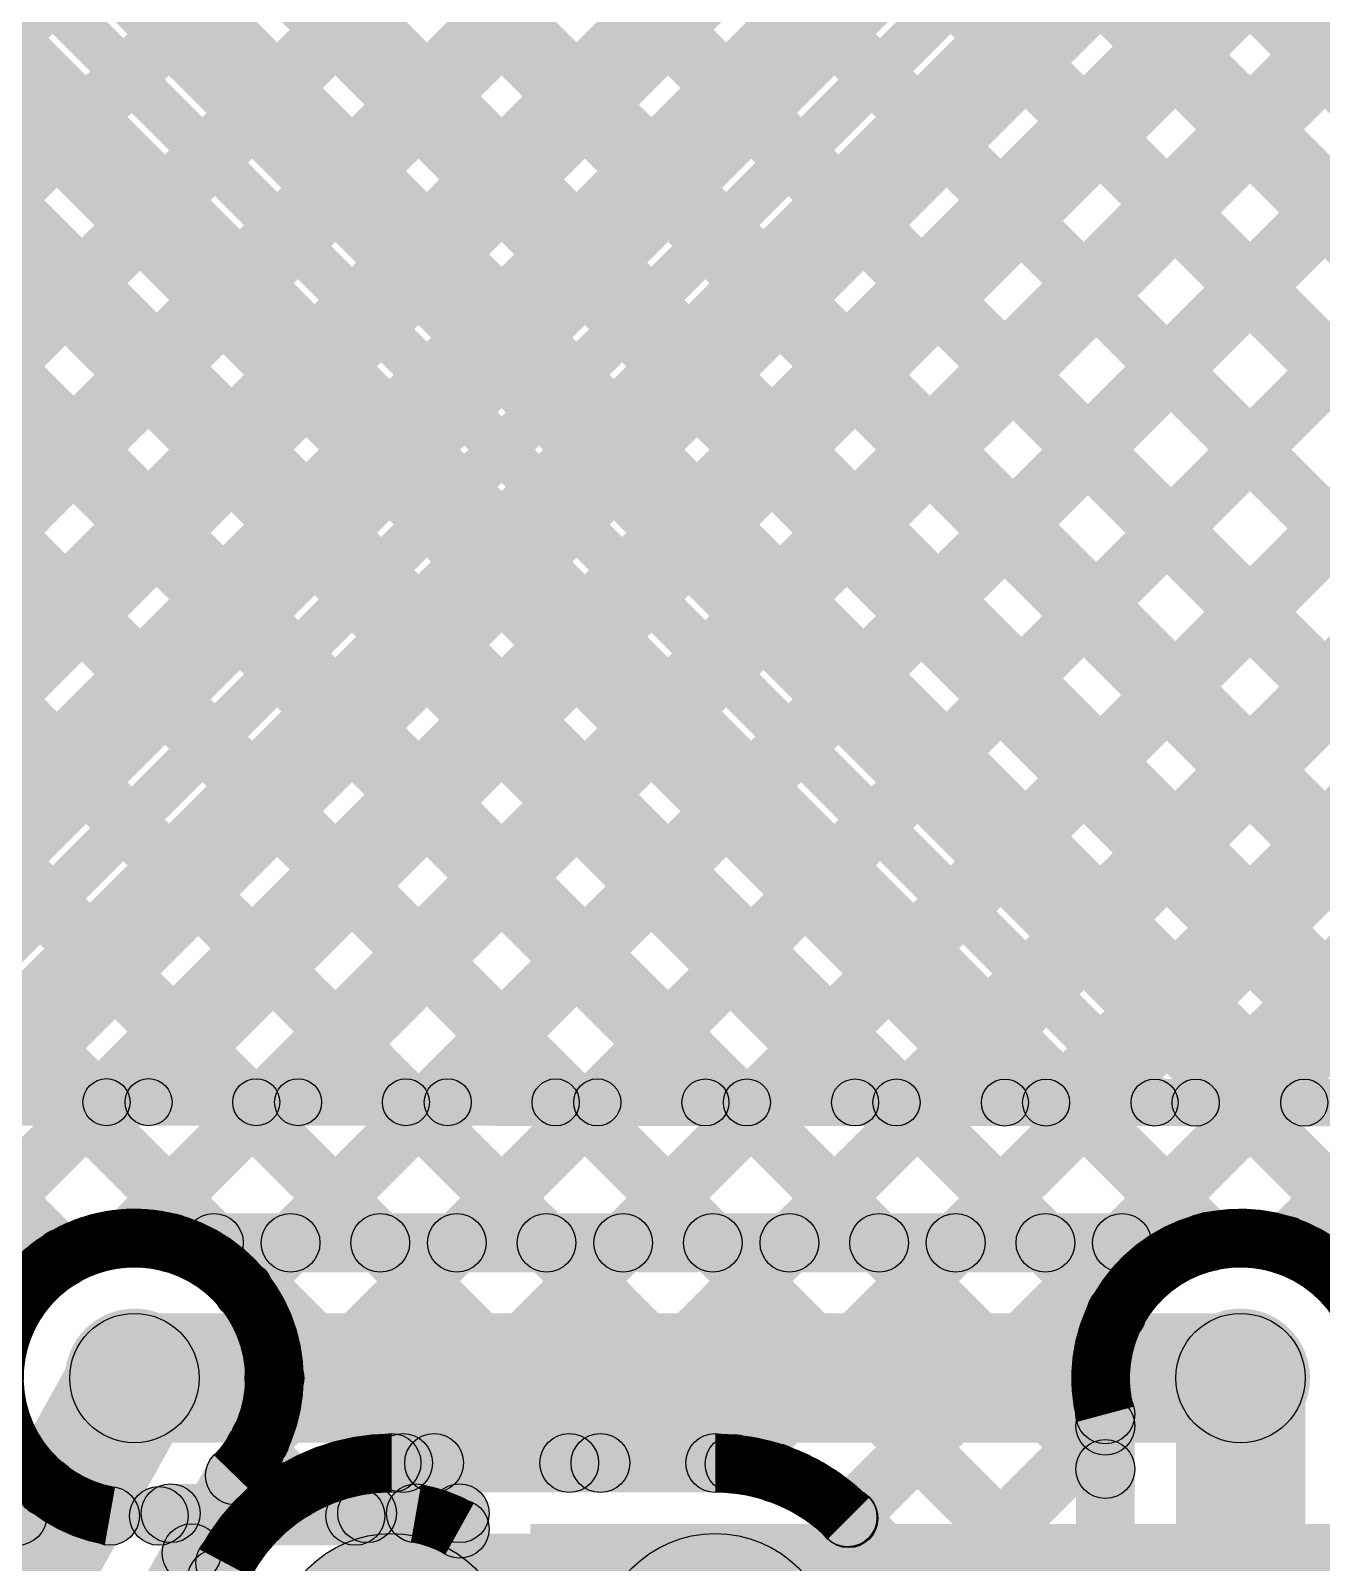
# Model space of a CAD drawing. Header units: millimetres. Extents: x 0.02 to 3.53, y 0 to 2.66.
# Drawn here: x 1.0243 to 1.2438, y 1.9515 to 2.212 of the extents above; entities that cross this region are included whole.
import ezdxf

# ---------------------------------------------------------------- set-up
doc = ezdxf.new("R2010")
doc.units = ezdxf.units.MM
doc.header["$MEASUREMENT"] = 0
for name, color, linetype in [('BottomLayer', 5, 'Continuous'), ('TopLayer', 1, 'Continuous'), ('TopOverlay', 2, 'Continuous'), ('TopPaste', 8, 'Continuous'), ('TopSolder', 216, 'Continuous'), ('ViaHoleLayer', 16, 'Continuous')]:
    doc.layers.add(name, color=color, linetype=linetype)

# ---------------------------------------------------------------- blocks, each defined once
blk = doc.blocks.new('WS2812B_M____12')
at = {"layer": 'TopLayer'}
for points in [[(-0.09409, 0.05079), (-0.03504, 0.05079), (-0.03504, 0.01142), (-0.09409, 0.01142)], [(0.03504, 0.05079), (0.09409, 0.05079), (0.09409, 0.01142), (0.03504, 0.01142)], [(-0.09409, -0.01142), (-0.03504, -0.01142), (-0.03504, -0.05079), (-0.09409, -0.05079)], [(0.03504, -0.01142), (0.09409, -0.01142), (0.09409, -0.05079), (0.03504, -0.05079)]]:
    blk.add_hatch(color=1, dxfattribs=at).paths.add_polyline_path(points)
at = {"layer": 'TopOverlay'}
h = blk.add_hatch(color=2, dxfattribs=at)
edge = h.paths.add_edge_path()
edge.add_arc((-0.07, 0.07), 0.0025, 0, 360)
h = blk.add_hatch(color=2, dxfattribs=at)
edge = h.paths.add_edge_path()
edge.add_arc((-0.07, 0.07), 0.0025, 0, 360)
for points in [[(0.07, 0.0725), (0.07, 0.0675), (-0.07, 0.0675), (-0.07, 0.0725)], [(-0.0675, 0.06), (-0.0725, 0.06), (-0.0725, 0.07), (-0.0675, 0.07)], [(0.0725, 0.06), (0.0675, 0.06), (0.0675, 0.07), (0.0725, 0.07)], [(-0.0675, -0.07), (-0.0725, -0.07), (-0.0725, -0.06), (-0.0675, -0.06)], [(0.0725, -0.07), (0.0675, -0.07), (0.0675, -0.06), (0.0725, -0.06)], [(0.07, -0.0675), (0.07, -0.0725), (-0.07, -0.0725), (-0.07, -0.0675)]]:
    blk.add_hatch(color=2, dxfattribs=at).paths.add_polyline_path(points)
h = blk.add_hatch(color=2, dxfattribs=at)
edge = h.paths.add_edge_path()
edge.add_arc((0.07, 0.07), 0.0025, 0, 360)
h = blk.add_hatch(color=2, dxfattribs=at)
edge = h.paths.add_edge_path()
edge.add_arc((0.07, 0.07), 0.0025, 0, 360)
h = blk.add_hatch(color=2, dxfattribs=at)
edge = h.paths.add_edge_path()
edge.add_arc((-0.091, 0.061), 0.0025, 0, 360)
h = blk.add_hatch(color=2, dxfattribs=at)
edge = h.paths.add_edge_path()
edge.add_arc((-0.085, 0.061), 0.0025, 0, 360)
h = blk.add_hatch(color=2, dxfattribs=at)
edge = h.paths.add_edge_path()
edge.add_arc((-0.07, 0.06), 0.0025, 0, 360)
h = blk.add_hatch(color=2, dxfattribs=at)
edge = h.paths.add_edge_path()
edge.add_arc((0.07, 0.06), 0.0025, 0, 360)
h = blk.add_hatch(color=2, dxfattribs=at)
edge = h.paths.add_edge_path()
edge.add_arc((-0.07, -0.06), 0.0025, 0, 360)
h = blk.add_hatch(color=2, dxfattribs=at)
edge = h.paths.add_edge_path()
edge.add_arc((0.07, -0.06), 0.0025, 0, 360)
h = blk.add_hatch(color=2, dxfattribs=at)
edge = h.paths.add_edge_path()
edge.add_arc((-0.07, -0.07), 0.0025, 0, 360)
h = blk.add_hatch(color=2, dxfattribs=at)
edge = h.paths.add_edge_path()
edge.add_arc((-0.07, -0.07), 0.0025, 0, 360)
h = blk.add_hatch(color=2, dxfattribs=at)
edge = h.paths.add_edge_path()
edge.add_arc((0.07, -0.07), 0.0025, 0, 360)
h = blk.add_hatch(color=2, dxfattribs=at)
edge = h.paths.add_edge_path()
edge.add_arc((0.07, -0.07), 0.0025, 0, 360)
at = {"layer": 'TopPaste'}
for points in [[(-0.09409, 0.05079), (-0.03504, 0.05079), (-0.03504, 0.01142), (-0.09409, 0.01142)], [(0.03504, 0.05079), (0.09409, 0.05079), (0.09409, 0.01142), (0.03504, 0.01142)], [(-0.09409, -0.01142), (-0.03504, -0.01142), (-0.03504, -0.05079), (-0.09409, -0.05079)], [(0.03504, -0.01142), (0.09409, -0.01142), (0.09409, -0.05079), (0.03504, -0.05079)]]:
    blk.add_hatch(color=8, dxfattribs=at).paths.add_polyline_path(points)
at = {"layer": 'TopSolder'}
for points in [[(-0.09809, 0.05479), (-0.03104, 0.05479), (-0.03104, 0.00742), (-0.09809, 0.00742)], [(0.03104, 0.05479), (0.09809, 0.05479), (0.09809, 0.00742), (0.03104, 0.00742)], [(-0.09809, -0.00742), (-0.03104, -0.00742), (-0.03104, -0.05479), (-0.09809, -0.05479)], [(0.03104, -0.00742), (0.09809, -0.00742), (0.09809, -0.05479), (0.03104, -0.05479)]]:
    blk.add_hatch(color=216, dxfattribs=at).paths.add_polyline_path(points)
at = {"layer": 'TopOverlay', "const_width": 0.005}
blk.add_lwpolyline([(-0.085, 0.061, 1), (-0.091, 0.061, 1)], format="xyb", close=True, dxfattribs=at)
at = {"layer": 'TopOverlay'}
for centre in [(-0.07, 0.07), (-0.07, 0.07), (0.07, 0.07), (0.07, 0.07), (-0.091, 0.061), (-0.085, 0.061), (-0.07, 0.06), (0.07, 0.06), (-0.07, -0.06), (0.07, -0.06), (-0.07, -0.07), (-0.07, -0.07), (0.07, -0.07), (0.07, -0.07)]:
    blk.add_circle(centre, 0.0025, dxfattribs=at)

msp = doc.modelspace()

# ---------------------------------------------------------------- hatches: boundary and pattern name
at = {"layer": 'BottomLayer'}
for points in [[(0.37358, 2.65237), (0.38065, 2.65944), (1.03324, 2.00685), (1.02617, 1.99978)], [(0.40186, 2.65237), (0.40893, 2.65944), (1.05897, 2.0094), (1.0519, 2.00233)], [(0.43014, 2.65237), (0.43722, 2.65944), (1.08725, 2.0094), (1.08018, 2.00233)], [(0.45843, 2.65237), (0.4655, 2.65944), (1.11554, 2.0094), (1.10847, 2.00233)], [(0.48671, 2.65237), (0.49378, 2.65944), (1.14382, 2.0094), (1.13675, 2.00233)], [(0.515, 2.65237), (0.52207, 2.65944), (1.17211, 2.0094), (1.16504, 2.00233)], [(0.54328, 2.65237), (0.55035, 2.65944), (1.20039, 2.0094), (1.19332, 2.00233)], [(0.57157, 2.65237), (0.57864, 2.65944), (1.22843, 2.00965), (1.22136, 2.00258)], [(0.59985, 2.65237), (0.60692, 2.65944), (1.29276, 1.9736), (1.28569, 1.96653)], [(0.62813, 2.65237), (0.63521, 2.65944), (1.32105, 1.9736), (1.31398, 1.96653)], [(0.65642, 2.65237), (0.66349, 2.65944), (1.34933, 1.9736), (1.34226, 1.96653)], [(0.6847, 2.65237), (0.69177, 2.65944), (1.37762, 1.9736), (1.37055, 1.96653)], [(0.71299, 2.65237), (0.72006, 2.65944), (1.4059, 1.9736), (1.39883, 1.96653)], [(0.74127, 2.65237), (0.74834, 2.65944), (1.43419, 1.9736), (1.42711, 1.96653)], [(0.771, 1.95588), (0.76393, 1.96296), (1.46041, 2.65944), (1.46748, 2.65237)], [(0.76956, 2.65237), (0.77663, 2.65944), (1.46247, 1.9736), (1.4554, 1.96653)], [(0.79928, 1.95588), (0.79221, 1.96296), (1.4887, 2.65944), (1.49577, 2.65237)], [(0.79784, 2.65237), (0.80491, 2.65944), (1.49075, 1.9736), (1.48368, 1.96653)], [(0.82757, 1.95588), (0.8205, 1.96296), (1.51698, 2.65944), (1.52405, 2.65237)], [(0.85585, 1.95588), (0.84878, 1.96296), (1.54527, 2.65944), (1.55234, 2.65237)], [(0.88414, 1.95588), (0.87706, 1.96296), (1.57355, 2.65944), (1.58062, 2.65237)], [(0.91242, 1.95588), (0.90535, 1.96296), (1.60183, 2.65944), (1.60891, 2.65237)], [(0.9407, 1.95588), (0.93363, 1.96296), (1.63012, 2.65944), (1.63719, 2.65237)], [(0.96899, 1.95588), (0.96192, 1.96296), (1.6584, 2.65944), (1.66547, 2.65237)], [(1.04451, 2.00312), (1.03744, 2.01019), (1.68669, 2.65944), (1.69376, 2.65237)], [(1.072, 2.00233), (1.06493, 2.0094), (1.71497, 2.65944), (1.72204, 2.65237)], [(1.10029, 2.00233), (1.09322, 2.0094), (1.74326, 2.65944), (1.75033, 2.65237)], [(1.12857, 2.00233), (1.1215, 2.0094), (1.77154, 2.65944), (1.77861, 2.65237)], [(1.15686, 2.00233), (1.14978, 2.0094), (1.79982, 2.65944), (1.8069, 2.65237)], [(1.18514, 2.00233), (1.17807, 2.0094), (1.82811, 2.65944), (1.83518, 2.65237)], [(1.21342, 2.00233), (1.20635, 2.0094), (1.85639, 2.65944), (1.86346, 2.65237)], [(1.24125, 2.00187), (1.23418, 2.00894), (1.88468, 2.65944), (1.89175, 2.65237)], [(0.40982, 2.65147), (0.41548, 2.65713), (1.03999, 2.03262), (1.03433, 2.02697)], [(0.43529, 2.65146), (0.44095, 2.65712), (1.06545, 2.03261), (1.0598, 2.02695)], [(0.46076, 2.65145), (0.46641, 2.65711), (1.09092, 2.0326), (1.08526, 2.02694)], [(0.48622, 2.65144), (0.49188, 2.6571), (1.11639, 2.03259), (1.11073, 2.02693)], [(0.51169, 2.65143), (0.51735, 2.65709), (1.14185, 2.03258), (1.1362, 2.02692)], [(0.53716, 2.65142), (0.54281, 2.65708), (1.16732, 2.03257), (1.16166, 2.02691)], [(0.56262, 2.65141), (0.56828, 2.65706), (1.19279, 2.03256), (1.18713, 2.0269)], [(0.58809, 2.6514), (0.59375, 2.65705), (1.21826, 2.03255), (1.2126, 2.02689)], [(0.61356, 2.65139), (0.61921, 2.65704), (1.24372, 2.03253), (1.23807, 2.02688)], [(0.63902, 2.65137), (0.64468, 2.65703), (1.26919, 2.03252), (1.26353, 2.02687)], [(0.66449, 2.65136), (0.67015, 2.65702), (1.29466, 2.03251), (1.289, 2.02686)], [(0.68996, 2.65135), (0.69562, 2.65701), (1.32012, 2.0325), (1.31447, 2.02684)], [(0.71543, 2.65134), (0.72108, 2.657), (1.34559, 2.03249), (1.33993, 2.02683)], [(0.74089, 2.65133), (0.74655, 2.65699), (1.37106, 2.03248), (1.3654, 2.02682)], [(0.76636, 2.65132), (0.77202, 2.65698), (1.39652, 2.03247), (1.39087, 2.02681)], [(0.79183, 2.65131), (0.79748, 2.65696), (1.42199, 2.03246), (1.41633, 2.0268)], [(0.84358, 2.02705), (0.83792, 2.03271), (1.46189, 2.65667), (1.46754, 2.65102)], [(0.86902, 2.02704), (0.86337, 2.0327), (1.48733, 2.65666), (1.49299, 2.651)], [(0.89447, 2.02703), (0.88881, 2.03269), (1.51278, 2.65665), (1.51843, 2.65099)], [(0.91991, 2.02702), (0.91426, 2.03268), (1.53822, 2.65664), (1.54388, 2.65098)], [(0.94536, 2.02701), (0.9397, 2.03266), (1.56367, 2.65663), (1.56932, 2.65097)], [(0.9708, 2.027), (0.96515, 2.03265), (1.58911, 2.65662), (1.59477, 2.65096)], [(0.99625, 2.02699), (0.99059, 2.03264), (1.61456, 2.65661), (1.62021, 2.65095)], [(1.02169, 2.02697), (1.01604, 2.03263), (1.64, 2.6566), (1.64566, 2.65094)], [(1.04714, 2.02696), (1.04148, 2.03262), (1.66544, 2.65658), (1.6711, 2.65093)], [(1.07258, 2.02695), (1.06693, 2.03261), (1.69089, 2.65657), (1.69655, 2.65092)], [(1.09803, 2.02694), (1.09237, 2.0326), (1.71633, 2.65656), (1.72199, 2.6509)], [(1.12347, 2.02693), (1.11781, 2.03259), (1.74178, 2.65655), (1.74744, 2.65089)], [(1.14892, 2.02692), (1.14326, 2.03258), (1.76722, 2.65654), (1.77288, 2.65088)], [(1.17436, 2.02691), (1.1687, 2.03256), (1.79267, 2.65653), (1.79833, 2.65087)], [(1.19981, 2.0269), (1.19415, 2.03255), (1.81811, 2.65652), (1.82377, 2.65086)], [(1.22525, 2.02689), (1.21959, 2.03254), (1.84356, 2.65651), (1.84921, 2.65085)], [(0.18315, 2.02617), (0.18315, 2.03417), (2.00371, 2.03337), (2.0037, 2.02537)], [(1.04807, 2.00087), (1.04807, 2.01087), (1.22389, 2.01087), (1.22389, 2.00087)], [(1.04191, 1.97187), (1.04191, 1.99387), (1.23005, 1.99387), (1.23005, 1.97187)], [(1.02556, 1.95588), (1.01849, 1.96296), (1.02341, 1.96788), (1.03048, 1.96081)], [(0.999, 1.95442), (0.999, 1.96442), (1.03775, 1.96442), (1.03775, 1.95442)], [(1.04606, 1.95442), (1.04606, 1.96442), (1.07949, 1.96442), (1.07949, 1.95442)], [(1.04807, 1.95487), (1.04807, 1.96487), (1.08149, 1.96487), (1.08149, 1.95487)], [(1.0898, 1.95487), (1.0898, 1.96487), (1.09723, 1.96487), (1.09723, 1.95487)], [(1.10923, 1.862), (3.28246, 1.862), (3.28246, 1.95806), (1.10923, 1.95806)]]:
    msp.add_hatch(color=5, dxfattribs=at).paths.add_polyline_path(points)
h = msp.add_hatch(color=5, dxfattribs=at)
edge = h.paths.add_edge_path()
edge.add_arc((1.03716, 2.02979), 0.004, 0, 360)
h = msp.add_hatch(color=5, dxfattribs=at)
edge = h.paths.add_edge_path()
edge.add_arc((1.04431, 2.02979), 0.004, 0, 360)
h = msp.add_hatch(color=5, dxfattribs=at)
edge = h.paths.add_edge_path()
edge.add_arc((1.06263, 2.02978), 0.004, 0, 360)
h = msp.add_hatch(color=5, dxfattribs=at)
edge = h.paths.add_edge_path()
edge.add_arc((1.06975, 2.02978), 0.004, 0, 360)
h = msp.add_hatch(color=5, dxfattribs=at)
edge = h.paths.add_edge_path()
edge.add_arc((1.08809, 2.02977), 0.004, 0, 360)
h = msp.add_hatch(color=5, dxfattribs=at)
edge = h.paths.add_edge_path()
edge.add_arc((1.0952, 2.02977), 0.004, 0, 360)
h = msp.add_hatch(color=5, dxfattribs=at)
edge = h.paths.add_edge_path()
edge.add_arc((1.11356, 2.02976), 0.004, 0, 360)
h = msp.add_hatch(color=5, dxfattribs=at)
edge = h.paths.add_edge_path()
edge.add_arc((1.12064, 2.02976), 0.004, 0, 360)
h = msp.add_hatch(color=5, dxfattribs=at)
edge = h.paths.add_edge_path()
edge.add_arc((1.13903, 2.02975), 0.004, 0, 360)
h = msp.add_hatch(color=5, dxfattribs=at)
edge = h.paths.add_edge_path()
edge.add_arc((1.14609, 2.02975), 0.004, 0, 360)
h = msp.add_hatch(color=5, dxfattribs=at)
edge = h.paths.add_edge_path()
edge.add_arc((1.16449, 2.02974), 0.004, 0, 360)
h = msp.add_hatch(color=5, dxfattribs=at)
edge = h.paths.add_edge_path()
edge.add_arc((1.17153, 2.02974), 0.004, 0, 360)
h = msp.add_hatch(color=5, dxfattribs=at)
edge = h.paths.add_edge_path()
edge.add_arc((1.18996, 2.02973), 0.004, 0, 360)
h = msp.add_hatch(color=5, dxfattribs=at)
edge = h.paths.add_edge_path()
edge.add_arc((1.19698, 2.02972), 0.004, 0, 360)
h = msp.add_hatch(color=5, dxfattribs=at)
edge = h.paths.add_edge_path()
edge.add_arc((1.21543, 2.02972), 0.004, 0, 360)
h = msp.add_hatch(color=5, dxfattribs=at)
edge = h.paths.add_edge_path()
edge.add_arc((1.22242, 2.02971), 0.004, 0, 360)
h = msp.add_hatch(color=5, dxfattribs=at)
edge = h.paths.add_edge_path()
edge.add_arc((1.24089, 2.02971), 0.004, 0, 360)
h = msp.add_hatch(color=5, dxfattribs=at)
edge = h.paths.add_edge_path()
edge.add_arc((1.04098, 2.00666), 0.005, 0, 360)
h = msp.add_hatch(color=5, dxfattribs=at)
edge = h.paths.add_edge_path()
edge.add_arc((1.04807, 2.00587), 0.005, 0, 360)
h = msp.add_hatch(color=5, dxfattribs=at)
edge = h.paths.add_edge_path()
edge.add_arc((1.04807, 2.00587), 0.005, 0, 360)
h = msp.add_hatch(color=5, dxfattribs=at)
edge = h.paths.add_edge_path()
edge.add_arc((1.05543, 2.00587), 0.005, 0, 360)
h = msp.add_hatch(color=5, dxfattribs=at)
edge = h.paths.add_edge_path()
edge.add_arc((1.06847, 2.00587), 0.005, 0, 360)
h = msp.add_hatch(color=5, dxfattribs=at)
edge = h.paths.add_edge_path()
edge.add_arc((1.08372, 2.00587), 0.005, 0, 360)
h = msp.add_hatch(color=5, dxfattribs=at)
edge = h.paths.add_edge_path()
edge.add_arc((1.09675, 2.00587), 0.005, 0, 360)
h = msp.add_hatch(color=5, dxfattribs=at)
edge = h.paths.add_edge_path()
edge.add_arc((1.112, 2.00587), 0.005, 0, 360)
h = msp.add_hatch(color=5, dxfattribs=at)
edge = h.paths.add_edge_path()
edge.add_arc((1.12504, 2.00587), 0.005, 0, 360)
h = msp.add_hatch(color=5, dxfattribs=at)
edge = h.paths.add_edge_path()
edge.add_arc((1.14029, 2.00587), 0.005, 0, 360)
h = msp.add_hatch(color=5, dxfattribs=at)
edge = h.paths.add_edge_path()
edge.add_arc((1.15332, 2.00587), 0.005, 0, 360)
h = msp.add_hatch(color=5, dxfattribs=at)
edge = h.paths.add_edge_path()
edge.add_arc((1.16857, 2.00587), 0.005, 0, 360)
h = msp.add_hatch(color=5, dxfattribs=at)
edge = h.paths.add_edge_path()
edge.add_arc((1.1816, 2.00587), 0.005, 0, 360)
h = msp.add_hatch(color=5, dxfattribs=at)
edge = h.paths.add_edge_path()
edge.add_arc((1.19686, 2.00587), 0.005, 0, 360)
h = msp.add_hatch(color=5, dxfattribs=at)
edge = h.paths.add_edge_path()
edge.add_arc((1.20989, 2.00587), 0.005, 0, 360)
h = msp.add_hatch(color=5, dxfattribs=at)
edge = h.paths.add_edge_path()
edge.add_arc((1.22389, 2.00587), 0.005, 0, 360)
h = msp.add_hatch(color=5, dxfattribs=at)
edge = h.paths.add_edge_path()
edge.add_arc((1.22389, 2.00587), 0.005, 0, 360)
h = msp.add_hatch(color=5, dxfattribs=at)
edge = h.paths.add_edge_path()
edge.add_arc((1.22489, 2.00611), 0.005, 0, 360)
h = msp.add_hatch(color=5, dxfattribs=at)
edge = h.paths.add_edge_path()
edge.add_arc((1.23772, 2.00541), 0.005, 0, 360)
h = msp.add_hatch(color=5, dxfattribs=at)
edge = h.paths.add_edge_path()
edge.add_arc((1.0297, 2.00331), 0.005, 0, 360)
h = msp.add_hatch(color=5, dxfattribs=at)
edge = h.paths.add_edge_path()
edge.add_arc((1.04191, 1.98287), 0.01181, 0, 360)
h = msp.add_hatch(color=5, dxfattribs=at)
edge = h.paths.add_edge_path()
edge.add_arc((1.04191, 1.98287), 0.011, 0, 360)
h = msp.add_hatch(color=5, dxfattribs=at)
edge = h.paths.add_edge_path()
edge.add_arc((1.23005, 1.98287), 0.01181, 0, 360)
h = msp.add_hatch(color=5, dxfattribs=at)
edge = h.paths.add_edge_path()
edge.add_arc((1.23005, 1.98287), 0.011, 0, 360)
h = msp.add_hatch(color=5, dxfattribs=at)
edge = h.paths.add_edge_path()
edge.add_arc((1.02694, 1.96434), 0.005, 0, 360)
h = msp.add_hatch(color=5, dxfattribs=at)
edge = h.paths.add_edge_path()
edge.add_arc((1.02202, 1.95942), 0.005, 0, 360)
h = msp.add_hatch(color=5, dxfattribs=at)
edge = h.paths.add_edge_path()
edge.add_arc((1.03775, 1.95942), 0.005, 0, 360)
h = msp.add_hatch(color=5, dxfattribs=at)
edge = h.paths.add_edge_path()
edge.add_arc((1.03775, 1.95942), 0.005, 0, 360)
h = msp.add_hatch(color=5, dxfattribs=at)
edge = h.paths.add_edge_path()
edge.add_arc((1.04606, 1.95942), 0.005, 0, 360)
h = msp.add_hatch(color=5, dxfattribs=at)
edge = h.paths.add_edge_path()
edge.add_arc((1.04807, 1.95987), 0.005, 0, 360)
h = msp.add_hatch(color=5, dxfattribs=at)
edge = h.paths.add_edge_path()
edge.add_arc((1.07949, 1.95942), 0.005, 0, 360)
h = msp.add_hatch(color=5, dxfattribs=at)
edge = h.paths.add_edge_path()
edge.add_arc((1.08149, 1.95987), 0.005, 0, 360)
h = msp.add_hatch(color=5, dxfattribs=at)
edge = h.paths.add_edge_path()
edge.add_arc((1.0898, 1.95987), 0.005, 0, 360)
h = msp.add_hatch(color=5, dxfattribs=at)
edge = h.paths.add_edge_path()
edge.add_arc((1.0898, 1.95987), 0.005, 0, 360)
h = msp.add_hatch(color=5, dxfattribs=at)
edge = h.paths.add_edge_path()
edge.add_arc((1.09723, 1.95987), 0.005, 0, 360)
h = msp.add_hatch(color=5, dxfattribs=at)
edge = h.paths.add_edge_path()
edge.add_arc((1.09723, 1.95723), 0.005, 0, 360)
at = {"layer": 'TopLayer'}
for points in [[(0.37358, 2.65237), (0.38065, 2.65944), (1.03324, 2.00685), (1.02617, 1.99978)], [(0.40186, 2.65237), (0.40893, 2.65944), (1.09642, 1.97196), (1.08935, 1.96488)], [(0.43014, 2.65237), (0.43722, 2.65944), (1.1247, 1.97196), (1.11763, 1.96488)], [(0.4644, 1.64929), (0.45733, 1.65636), (1.46041, 2.65944), (1.46748, 2.65237)], [(0.45843, 2.65237), (0.4655, 2.65944), (1.15476, 1.97018), (1.14769, 1.96311)], [(0.48671, 2.65237), (0.49378, 2.65944), (1.21059, 1.94264), (1.20351, 1.93557)], [(0.515, 2.65237), (0.52207, 2.65944), (1.21059, 1.97092), (1.20351, 1.96385)], [(0.52867, 1.68527), (0.5216, 1.69235), (1.4887, 2.65944), (1.49577, 2.65237)], [(0.53903, 1.66734), (0.53195, 1.67441), (1.51698, 2.65944), (1.52405, 2.65237)], [(0.54938, 1.64941), (0.54231, 1.65648), (1.54527, 2.65944), (1.55234, 2.65237)], [(0.54328, 2.65237), (0.55035, 2.65944), (1.21244, 1.99735), (1.20537, 1.99028)], [(0.55973, 1.63148), (0.55266, 1.63855), (1.57355, 2.65944), (1.58062, 2.65237)], [(0.56974, 1.55663), (0.56266, 1.5637), (1.6584, 2.65944), (1.66547, 2.65237)], [(0.57008, 1.61355), (0.56301, 1.62062), (1.60183, 2.65944), (1.60891, 2.65237)], [(0.57827, 1.59345), (0.5712, 1.60052), (1.63012, 2.65944), (1.63719, 2.65237)], [(0.57157, 2.65237), (0.57864, 2.65944), (1.22843, 2.00965), (1.22136, 2.00258)], [(0.59985, 2.65237), (0.60692, 2.65944), (1.35965, 1.90672), (1.35257, 1.89965)], [(0.62813, 2.65237), (0.63521, 2.65944), (1.42715, 1.8675), (1.42008, 1.86043)], [(0.65642, 2.65237), (0.66349, 2.65944), (1.42715, 1.89578), (1.42008, 1.88871)], [(0.6847, 2.65237), (0.69177, 2.65944), (1.4475, 1.90372), (1.44043, 1.89665)], [(0.71299, 2.65237), (0.72006, 2.65944), (1.47578, 1.90372), (1.46871, 1.89665)], [(0.74127, 2.65237), (0.74834, 2.65944), (1.50407, 1.90372), (1.497, 1.89665)], [(0.76956, 2.65237), (0.77663, 2.65944), (1.54104, 1.89503), (1.53397, 1.88796)], [(0.79784, 2.65237), (0.80491, 2.65944), (2.00354, 1.46081), (1.99647, 1.45374)], [(1.04451, 2.00312), (1.03744, 2.01019), (1.68669, 2.65944), (1.69376, 2.65237)], [(1.06396, 1.99429), (1.05689, 2.00136), (1.71497, 2.65944), (1.72204, 2.65237)], [(1.06684, 1.96888), (1.05976, 1.97595), (1.74326, 2.65944), (1.75033, 2.65237)], [(1.09113, 1.96488), (1.08405, 1.97196), (1.77154, 2.65944), (1.77861, 2.65237)], [(1.11941, 1.96488), (1.11234, 1.97196), (1.79982, 2.65944), (1.8069, 2.65237)], [(1.14753, 1.96472), (1.14046, 1.97179), (1.82811, 2.65944), (1.83518, 2.65237)], [(1.16674, 1.95565), (1.15967, 1.96272), (1.85639, 2.65944), (1.86346, 2.65237)], [(1.24125, 2.00187), (1.23418, 2.00894), (1.88468, 2.65944), (1.89175, 2.65237)], [(0.40982, 2.65147), (0.41548, 2.65713), (1.03999, 2.03262), (1.03433, 2.02697)], [(0.43529, 2.65146), (0.44095, 2.65712), (1.06545, 2.03261), (1.0598, 2.02695)], [(0.46076, 2.65145), (0.46641, 2.65711), (1.09092, 2.0326), (1.08526, 2.02694)], [(0.48622, 2.65144), (0.49188, 2.6571), (1.11639, 2.03259), (1.11073, 2.02693)], [(0.51169, 2.65143), (0.51735, 2.65709), (1.14185, 2.03258), (1.1362, 2.02692)], [(0.53716, 2.65142), (0.54281, 2.65708), (1.16732, 2.03257), (1.16166, 2.02691)], [(0.56262, 2.65141), (0.56828, 2.65706), (1.19279, 2.03256), (1.18713, 2.0269)], [(0.58809, 2.6514), (0.59375, 2.65705), (1.21826, 2.03255), (1.2126, 2.02689)], [(0.61356, 2.65139), (0.61921, 2.65704), (1.24372, 2.03253), (1.23807, 2.02688)], [(0.63902, 2.65137), (0.64468, 2.65703), (1.26919, 2.03252), (1.26353, 2.02687)], [(0.66449, 2.65136), (0.67015, 2.65702), (1.29466, 2.03251), (1.289, 2.02686)], [(0.68996, 2.65135), (0.69562, 2.65701), (1.32012, 2.0325), (1.31447, 2.02684)], [(0.71543, 2.65134), (0.72108, 2.657), (1.34559, 2.03249), (1.33993, 2.02683)], [(0.74089, 2.65133), (0.74655, 2.65699), (1.37106, 2.03248), (1.3654, 2.02682)], [(0.76636, 2.65132), (0.77202, 2.65698), (1.39652, 2.03247), (1.39087, 2.02681)], [(0.79183, 2.65131), (0.79748, 2.65696), (1.42199, 2.03246), (1.41633, 2.0268)], [(0.84358, 2.02705), (0.83792, 2.03271), (1.46189, 2.65667), (1.46754, 2.65102)], [(0.86902, 2.02704), (0.86337, 2.0327), (1.48733, 2.65666), (1.49299, 2.651)], [(0.89447, 2.02703), (0.88881, 2.03269), (1.51278, 2.65665), (1.51843, 2.65099)], [(0.91991, 2.02702), (0.91426, 2.03268), (1.53822, 2.65664), (1.54388, 2.65098)], [(0.94536, 2.02701), (0.9397, 2.03266), (1.56367, 2.65663), (1.56932, 2.65097)], [(0.9708, 2.027), (0.96515, 2.03265), (1.58911, 2.65662), (1.59477, 2.65096)], [(0.99625, 2.02699), (0.99059, 2.03264), (1.61456, 2.65661), (1.62021, 2.65095)], [(1.02169, 2.02697), (1.01604, 2.03263), (1.64, 2.6566), (1.64566, 2.65094)], [(1.04714, 2.02696), (1.04148, 2.03262), (1.66544, 2.65658), (1.6711, 2.65093)], [(1.07258, 2.02695), (1.06693, 2.03261), (1.69089, 2.65657), (1.69655, 2.65092)], [(1.09803, 2.02694), (1.09237, 2.0326), (1.71633, 2.65656), (1.72199, 2.6509)], [(1.12347, 2.02693), (1.11781, 2.03259), (1.74178, 2.65655), (1.74744, 2.65089)], [(1.14892, 2.02692), (1.14326, 2.03258), (1.76722, 2.65654), (1.77288, 2.65088)], [(1.17436, 2.02691), (1.1687, 2.03256), (1.79267, 2.65653), (1.79833, 2.65087)], [(1.19981, 2.0269), (1.19415, 2.03255), (1.81811, 2.65652), (1.82377, 2.65086)], [(1.22525, 2.02689), (1.21959, 2.03254), (1.84356, 2.65651), (1.84921, 2.65085)], [(0.18315, 2.02617), (0.18315, 2.03417), (2.00371, 2.03337), (2.0037, 2.02537)], [(1.01054, 1.90398), (0.99133, 1.91469), (1.0323, 1.98822), (1.05151, 1.97751)], [(1.24105, 1.84748), (1.21905, 1.84748), (1.21905, 1.98287), (1.24105, 1.98287)], [(1.18088, 1.94151), (1.17381, 1.94858), (1.20351, 1.97828), (1.21059, 1.97121)], [(1.21205, 1.84748), (1.20205, 1.84748), (1.20205, 1.9767), (1.21205, 1.9767)], [(1.05882, 1.96713), (1.06589, 1.9742), (1.0727, 1.96739), (1.06563, 1.96031)], [(1.08565, 1.96342), (1.08565, 1.97342), (1.14071, 1.97342), (1.14071, 1.96342)], [(1.04563, 1.93203), (1.0369, 1.9369), (1.05463, 1.96872), (1.06337, 1.96385)], [(1.15983, 1.95548), (1.1669, 1.96256), (1.20032, 1.92914), (1.19325, 1.92206)], [(1.04811, 1.94955), (1.05518, 1.95662), (1.05951, 1.9523), (1.05244, 1.94522)], [(1.08565, 1.91642), (1.08565, 1.95642), (1.14071, 1.95642), (1.14071, 1.91642)], [(1.0512, 1.92906), (1.04236, 1.93374), (1.05295, 1.95373), (1.06179, 1.94905)]]:
    msp.add_hatch(color=1, dxfattribs=at).paths.add_polyline_path(points)
h = msp.add_hatch(color=1, dxfattribs=at)
edge = h.paths.add_edge_path()
edge.add_arc((1.03716, 2.02979), 0.004, 0, 360)
h = msp.add_hatch(color=1, dxfattribs=at)
edge = h.paths.add_edge_path()
edge.add_arc((1.04431, 2.02979), 0.004, 0, 360)
h = msp.add_hatch(color=1, dxfattribs=at)
edge = h.paths.add_edge_path()
edge.add_arc((1.06263, 2.02978), 0.004, 0, 360)
h = msp.add_hatch(color=1, dxfattribs=at)
edge = h.paths.add_edge_path()
edge.add_arc((1.06975, 2.02978), 0.004, 0, 360)
h = msp.add_hatch(color=1, dxfattribs=at)
edge = h.paths.add_edge_path()
edge.add_arc((1.08809, 2.02977), 0.004, 0, 360)
h = msp.add_hatch(color=1, dxfattribs=at)
edge = h.paths.add_edge_path()
edge.add_arc((1.0952, 2.02977), 0.004, 0, 360)
h = msp.add_hatch(color=1, dxfattribs=at)
edge = h.paths.add_edge_path()
edge.add_arc((1.11356, 2.02976), 0.004, 0, 360)
h = msp.add_hatch(color=1, dxfattribs=at)
edge = h.paths.add_edge_path()
edge.add_arc((1.12064, 2.02976), 0.004, 0, 360)
h = msp.add_hatch(color=1, dxfattribs=at)
edge = h.paths.add_edge_path()
edge.add_arc((1.13903, 2.02975), 0.004, 0, 360)
h = msp.add_hatch(color=1, dxfattribs=at)
edge = h.paths.add_edge_path()
edge.add_arc((1.14609, 2.02975), 0.004, 0, 360)
h = msp.add_hatch(color=1, dxfattribs=at)
edge = h.paths.add_edge_path()
edge.add_arc((1.16449, 2.02974), 0.004, 0, 360)
h = msp.add_hatch(color=1, dxfattribs=at)
edge = h.paths.add_edge_path()
edge.add_arc((1.17153, 2.02974), 0.004, 0, 360)
h = msp.add_hatch(color=1, dxfattribs=at)
edge = h.paths.add_edge_path()
edge.add_arc((1.18996, 2.02973), 0.004, 0, 360)
h = msp.add_hatch(color=1, dxfattribs=at)
edge = h.paths.add_edge_path()
edge.add_arc((1.19698, 2.02972), 0.004, 0, 360)
h = msp.add_hatch(color=1, dxfattribs=at)
edge = h.paths.add_edge_path()
edge.add_arc((1.21543, 2.02972), 0.004, 0, 360)
h = msp.add_hatch(color=1, dxfattribs=at)
edge = h.paths.add_edge_path()
edge.add_arc((1.22242, 2.02971), 0.004, 0, 360)
h = msp.add_hatch(color=1, dxfattribs=at)
edge = h.paths.add_edge_path()
edge.add_arc((1.24089, 2.02971), 0.004, 0, 360)
h = msp.add_hatch(color=1, dxfattribs=at)
edge = h.paths.add_edge_path()
edge.add_arc((1.04098, 2.00666), 0.005, 0, 360)
h = msp.add_hatch(color=1, dxfattribs=at)
edge = h.paths.add_edge_path()
edge.add_arc((1.22489, 2.00611), 0.005, 0, 360)
h = msp.add_hatch(color=1, dxfattribs=at)
edge = h.paths.add_edge_path()
edge.add_arc((1.23772, 2.00541), 0.005, 0, 360)
h = msp.add_hatch(color=1, dxfattribs=at)
edge = h.paths.add_edge_path()
edge.add_arc((1.0297, 2.00331), 0.005, 0, 360)
h = msp.add_hatch(color=1, dxfattribs=at)
edge = h.paths.add_edge_path()
edge.add_arc((1.06043, 1.99783), 0.005, 0, 360)
h = msp.add_hatch(color=1, dxfattribs=at)
edge = h.paths.add_edge_path()
edge.add_arc((1.20891, 1.99382), 0.005, 0, 360)
h = msp.add_hatch(color=1, dxfattribs=at)
edge = h.paths.add_edge_path()
edge.add_arc((1.04191, 1.98287), 0.01181, 0, 360)
h = msp.add_hatch(color=1, dxfattribs=at)
edge = h.paths.add_edge_path()
edge.add_arc((1.04191, 1.98287), 0.011, 0, 360)
h = msp.add_hatch(color=1, dxfattribs=at)
edge = h.paths.add_edge_path()
edge.add_arc((1.23005, 1.98287), 0.01181, 0, 360)
h = msp.add_hatch(color=1, dxfattribs=at)
edge = h.paths.add_edge_path()
edge.add_arc((1.23005, 1.98287), 0.011, 0, 360)
h = msp.add_hatch(color=1, dxfattribs=at)
edge = h.paths.add_edge_path()
edge.add_arc((1.06572, 1.98287), 0.005, 0, 360)
h = msp.add_hatch(color=1, dxfattribs=at)
edge = h.paths.add_edge_path()
edge.add_arc((1.06572, 1.98287), 0.005, 0, 360)
h = msp.add_hatch(color=1, dxfattribs=at)
edge = h.paths.add_edge_path()
edge.add_arc((1.20705, 1.9767), 0.005, 0, 360)
h = msp.add_hatch(color=1, dxfattribs=at)
edge = h.paths.add_edge_path()
edge.add_arc((1.20705, 1.9767), 0.005, 0, 360)
h = msp.add_hatch(color=1, dxfattribs=at)
edge = h.paths.add_edge_path()
edge.add_arc((1.20705, 1.97474), 0.005, 0, 360)
h = msp.add_hatch(color=1, dxfattribs=at)
edge = h.paths.add_edge_path()
edge.add_arc((1.06235, 1.97066), 0.005, 0, 360)
h = msp.add_hatch(color=1, dxfattribs=at)
edge = h.paths.add_edge_path()
edge.add_arc((1.0633, 1.97241), 0.005, 0, 360)
h = msp.add_hatch(color=1, dxfattribs=at)
edge = h.paths.add_edge_path()
edge.add_arc((1.08565, 1.96842), 0.005, 0, 360)
h = msp.add_hatch(color=1, dxfattribs=at)
edge = h.paths.add_edge_path()
edge.add_arc((1.08565, 1.96842), 0.005, 0, 360)
h = msp.add_hatch(color=1, dxfattribs=at)
edge = h.paths.add_edge_path()
edge.add_arc((1.08565, 1.96842), 0.005, 0, 360)
h = msp.add_hatch(color=1, dxfattribs=at)
edge = h.paths.add_edge_path()
edge.add_arc((1.08759, 1.96842), 0.005, 0, 360)
h = msp.add_hatch(color=1, dxfattribs=at)
edge = h.paths.add_edge_path()
edge.add_arc((1.09288, 1.96842), 0.005, 0, 360)
h = msp.add_hatch(color=1, dxfattribs=at)
edge = h.paths.add_edge_path()
edge.add_arc((1.11587, 1.96842), 0.005, 0, 360)
h = msp.add_hatch(color=1, dxfattribs=at)
edge = h.paths.add_edge_path()
edge.add_arc((1.12117, 1.96842), 0.005, 0, 360)
h = msp.add_hatch(color=1, dxfattribs=at)
edge = h.paths.add_edge_path()
edge.add_arc((1.14071, 1.96842), 0.005, 0, 360)
h = msp.add_hatch(color=1, dxfattribs=at)
edge = h.paths.add_edge_path()
edge.add_arc((1.14071, 1.96842), 0.005, 0, 360)
h = msp.add_hatch(color=1, dxfattribs=at)
edge = h.paths.add_edge_path()
edge.add_arc((1.14071, 1.96842), 0.005, 0, 360)
h = msp.add_hatch(color=1, dxfattribs=at)
edge = h.paths.add_edge_path()
edge.add_arc((1.14399, 1.96825), 0.005, 0, 360)
h = msp.add_hatch(color=1, dxfattribs=at)
edge = h.paths.add_edge_path()
edge.add_arc((1.20705, 1.96739), 0.005, 0, 360)
h = msp.add_hatch(color=1, dxfattribs=at)
edge = h.paths.add_edge_path()
edge.add_arc((1.059, 1.96629), 0.005, 0, 360)
h = msp.add_hatch(color=1, dxfattribs=at)
edge = h.paths.add_edge_path()
edge.add_arc((1.059, 1.96629), 0.005, 0, 360)
h = msp.add_hatch(color=1, dxfattribs=at)
edge = h.paths.add_edge_path()
edge.add_arc((1.15122, 1.96664), 0.005, 0, 360)
h = msp.add_hatch(color=1, dxfattribs=at)
edge = h.paths.add_edge_path()
edge.add_arc((1.06917, 1.96385), 0.005, 0, 360)
h = msp.add_hatch(color=1, dxfattribs=at)
edge = h.paths.add_edge_path()
edge.add_arc((1.16321, 1.95918), 0.005, 0, 360)
h = msp.add_hatch(color=1, dxfattribs=at)
edge = h.paths.add_edge_path()
edge.add_arc((1.16334, 1.95905), 0.005, 0, 360)
h = msp.add_hatch(color=1, dxfattribs=at)
edge = h.paths.add_edge_path()
edge.add_arc((1.16337, 1.95902), 0.005, 0, 360)
h = msp.add_hatch(color=1, dxfattribs=at)
edge = h.paths.add_edge_path()
edge.add_arc((1.16337, 1.95902), 0.005, 0, 360)
h = msp.add_hatch(color=1, dxfattribs=at)
edge = h.paths.add_edge_path()
edge.add_arc((1.05164, 1.95309), 0.005, 0, 360)
h = msp.add_hatch(color=1, dxfattribs=at)
edge = h.paths.add_edge_path()
edge.add_arc((1.05737, 1.95139), 0.005, 0, 360)
h = msp.add_hatch(color=1, dxfattribs=at)
edge = h.paths.add_edge_path()
edge.add_arc((1.05737, 1.95139), 0.005, 0, 360)
h = msp.add_hatch(color=1, dxfattribs=at)
edge = h.paths.add_edge_path()
edge.add_arc((1.05737, 1.95139), 0.005, 0, 360)
h = msp.add_hatch(color=1, dxfattribs=at)
edge = h.paths.add_edge_path()
edge.add_arc((1.08565, 1.93642), 0.02, 0, 360)
h = msp.add_hatch(color=1, dxfattribs=at)
edge = h.paths.add_edge_path()
edge.add_arc((1.08565, 1.93642), 0.02, 0, 360)
h = msp.add_hatch(color=1, dxfattribs=at)
edge = h.paths.add_edge_path()
edge.add_arc((1.14071, 1.93642), 0.02, 0, 360)
h = msp.add_hatch(color=1, dxfattribs=at)
edge = h.paths.add_edge_path()
edge.add_arc((1.14071, 1.93642), 0.02, 0, 360)
h = msp.add_hatch(color=1, dxfattribs=at)
edge = h.paths.add_edge_path()
edge.add_arc((1.05597, 1.94876), 0.005, 0, 360)
at = {"layer": 'ViaHoleLayer'}
h = msp.add_hatch(color=16, dxfattribs=at)
edge = h.paths.add_edge_path()
edge.add_arc((1.04191, 1.98287), 0.00591, 0, 360)
h = msp.add_hatch(color=16, dxfattribs=at)
edge = h.paths.add_edge_path()
edge.add_arc((1.23005, 1.98287), 0.00591, 0, 360)

# ---------------------------------------------------------------- linework, layer by layer
at = {"layer": 'BottomLayer', "const_width": 0.01}
for points in [[(1.03775, 1.95942, -1.044161), (1.04807, 2.00587)], [(1.22389, 2.00587, -0.493128), (1.25386, 1.98287)], [(1.0898, 1.95987, -0.083333), (1.09723, 1.95723)]]:
    msp.add_lwpolyline(points, format="xyb", dxfattribs=at)
at = {"layer": 'BottomLayer'}
for centre, radius in [((1.03716, 2.02979), 0.004), ((1.04431, 2.02979), 0.004), ((1.06263, 2.02978), 0.004), ((1.06975, 2.02978), 0.004), ((1.08809, 2.02977), 0.004), ((1.0952, 2.02977), 0.004), ((1.11356, 2.02976), 0.004), ((1.12064, 2.02976), 0.004), ((1.13903, 2.02975), 0.004), ((1.14609, 2.02975), 0.004), ((1.16449, 2.02974), 0.004), ((1.17153, 2.02974), 0.004), ((1.18996, 2.02973), 0.004), ((1.19698, 2.02972), 0.004), ((1.21543, 2.02972), 0.004), ((1.22242, 2.02971), 0.004), ((1.24089, 2.02971), 0.004), ((1.04098, 2.00666), 0.005), ((1.04807, 2.00587), 0.005), ((1.04807, 2.00587), 0.005), ((1.05543, 2.00587), 0.005), ((1.06847, 2.00587), 0.005), ((1.08372, 2.00587), 0.005), ((1.09675, 2.00587), 0.005), ((1.112, 2.00587), 0.005), ((1.12504, 2.00587), 0.005), ((1.14029, 2.00587), 0.005), ((1.15332, 2.00587), 0.005), ((1.16857, 2.00587), 0.005), ((1.1816, 2.00587), 0.005), ((1.19686, 2.00587), 0.005), ((1.20989, 2.00587), 0.005), ((1.22389, 2.00587), 0.005), ((1.22389, 2.00587), 0.005), ((1.22489, 2.00611), 0.005), ((1.23772, 2.00541), 0.005), ((1.0297, 2.00331), 0.005), ((1.04191, 1.98287), 0.011), ((1.23005, 1.98287), 0.011), ((1.02694, 1.96434), 0.005), ((1.02202, 1.95942), 0.005), ((1.03775, 1.95942), 0.005), ((1.03775, 1.95942), 0.005), ((1.04606, 1.95942), 0.005), ((1.04807, 1.95987), 0.005), ((1.07949, 1.95942), 0.005), ((1.08149, 1.95987), 0.005), ((1.0898, 1.95987), 0.005), ((1.0898, 1.95987), 0.005), ((1.09723, 1.95987), 0.005), ((1.09723, 1.95723), 0.005)]:
    msp.add_circle(centre, radius, dxfattribs=at)
at = {"layer": 'TopLayer', "const_width": 0.01}
for points in [[(1.01881, 1.98868, -0.883717), (1.06572, 1.98287)], [(1.20705, 1.9767, -1.14025), (1.25386, 1.98287)], [(1.06572, 1.98287, -0.194941), (1.059, 1.96629)], [(1.05737, 1.95139, -0.277794), (1.08565, 1.96842)], [(1.05737, 1.95139, -0.277794), (1.08565, 1.96842)], [(1.14071, 1.96842, -0.199231), (1.16337, 1.95902)], [(1.14071, 1.96842, -0.198912), (1.16334, 1.95905)]]:
    msp.add_lwpolyline(points, format="xyb", dxfattribs=at)
at = {"layer": 'TopLayer'}
for centre, radius in [((1.03716, 2.02979), 0.004), ((1.04431, 2.02979), 0.004), ((1.06263, 2.02978), 0.004), ((1.06975, 2.02978), 0.004), ((1.08809, 2.02977), 0.004), ((1.0952, 2.02977), 0.004), ((1.11356, 2.02976), 0.004), ((1.12064, 2.02976), 0.004), ((1.13903, 2.02975), 0.004), ((1.14609, 2.02975), 0.004), ((1.16449, 2.02974), 0.004), ((1.17153, 2.02974), 0.004), ((1.18996, 2.02973), 0.004), ((1.19698, 2.02972), 0.004), ((1.21543, 2.02972), 0.004), ((1.22242, 2.02971), 0.004), ((1.24089, 2.02971), 0.004), ((1.04098, 2.00666), 0.005), ((1.22489, 2.00611), 0.005), ((1.23772, 2.00541), 0.005), ((1.0297, 2.00331), 0.005), ((1.06043, 1.99783), 0.005), ((1.20891, 1.99382), 0.005), ((1.04191, 1.98287), 0.011), ((1.23005, 1.98287), 0.011), ((1.06572, 1.98287), 0.005), ((1.06572, 1.98287), 0.005), ((1.20705, 1.9767), 0.005), ((1.20705, 1.9767), 0.005), ((1.20705, 1.97474), 0.005), ((1.06235, 1.97066), 0.005), ((1.0633, 1.97241), 0.005), ((1.08565, 1.96842), 0.005), ((1.08565, 1.96842), 0.005), ((1.08565, 1.96842), 0.005), ((1.08759, 1.96842), 0.005), ((1.09288, 1.96842), 0.005), ((1.11587, 1.96842), 0.005), ((1.12117, 1.96842), 0.005), ((1.14071, 1.96842), 0.005), ((1.14071, 1.96842), 0.005), ((1.14071, 1.96842), 0.005), ((1.14399, 1.96825), 0.005), ((1.20705, 1.96739), 0.005), ((1.059, 1.96629), 0.005), ((1.059, 1.96629), 0.005), ((1.15122, 1.96664), 0.005), ((1.06917, 1.96385), 0.005), ((1.16321, 1.95918), 0.005), ((1.16334, 1.95905), 0.005), ((1.16337, 1.95902), 0.005), ((1.16337, 1.95902), 0.005), ((1.05164, 1.95309), 0.005), ((1.05737, 1.95139), 0.005), ((1.05737, 1.95139), 0.005), ((1.05737, 1.95139), 0.005), ((1.08565, 1.93642), 0.02), ((1.08565, 1.93642), 0.02), ((1.14071, 1.93642), 0.02), ((1.14071, 1.93642), 0.02), ((1.05597, 1.94876), 0.005)]:
    msp.add_circle(centre, radius, dxfattribs=at)

# ---------------------------------------------------------------- block references
at = {"rotation": 241}
msp.add_blockref('WS2812B_M____12', (0.99684, 1.83779), dxfattribs=at)

doc.saveas('drawing.dxf')
